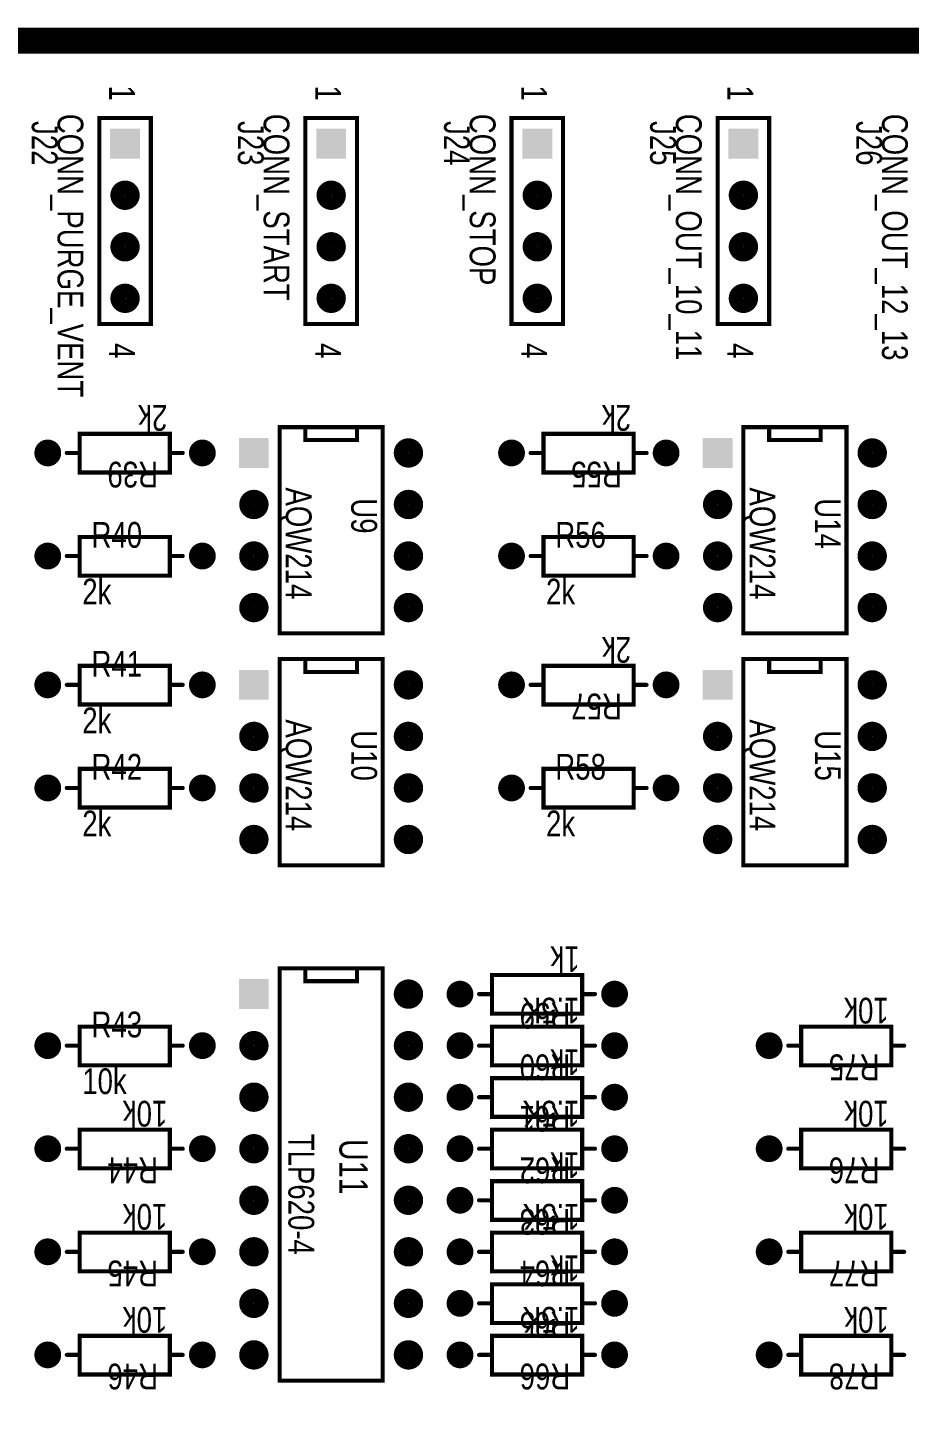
# Model space of a CAD drawing. Extents: x 0.1 to 7.45, y 0.15 to 4.7.
# Drawn here: x 4.057 to 5.768, y 2.004 to 4.696 of the extents above; entities that cross this region are included whole.
import ezdxf

# ---------------------------------------------------------------- set-up
doc = ezdxf.new("R2010")
doc.units = 0

msp = doc.modelspace()

# ---------------------------------------------------------------- linework, layer by layer
at = {"const_width": 0.05}
msp.add_lwpolyline([(0.196, 0.171), (0.196, 4.671), (7.421, 4.671), (7.421, 0.171), (0.196, 0.171)], close=True, dxfattribs=at)
at = {"layer": 'AST', "const_width": 0.008}
for points in [[(4.296, 4.121), (4.296, 4.521), (4.196, 4.521), (4.196, 4.121), (4.296, 4.121)], [(4.696, 4.121), (4.696, 4.521), (4.596, 4.521), (4.596, 4.121), (4.696, 4.121)], [(5.096, 4.121), (5.096, 4.521), (4.996, 4.521), (4.996, 4.121), (5.096, 4.121)], [(5.496, 4.121), (5.496, 4.521), (5.396, 4.521), (5.396, 4.121), (5.496, 4.121)], [(4.333, 3.908), (4.333, 3.833), (4.333, 3.833), (4.158, 3.833), (4.158, 3.908), (4.333, 3.908)], [(4.746, 3.921), (4.546, 3.921), (4.546, 3.521), (4.746, 3.521), (4.746, 3.921)], [(5.233, 3.908), (5.233, 3.833), (5.233, 3.833), (5.058, 3.833), (5.058, 3.908), (5.233, 3.908)], [(5.646, 3.921), (5.446, 3.921), (5.446, 3.521), (5.646, 3.521), (5.646, 3.921)], [(4.158, 3.633), (4.158, 3.708), (4.158, 3.708), (4.333, 3.708), (4.333, 3.633), (4.158, 3.633)], [(5.058, 3.633), (5.058, 3.708), (5.058, 3.708), (5.233, 3.708), (5.233, 3.633), (5.058, 3.633)], [(4.746, 3.471), (4.546, 3.471), (4.546, 3.071), (4.746, 3.071), (4.746, 3.471)], [(5.646, 3.471), (5.446, 3.471), (5.446, 3.071), (5.646, 3.071), (5.646, 3.471)], [(4.158, 3.383), (4.158, 3.458), (4.158, 3.458), (4.333, 3.458), (4.333, 3.383), (4.158, 3.383)], [(5.233, 3.458), (5.233, 3.383), (5.233, 3.383), (5.058, 3.383), (5.058, 3.458), (5.233, 3.458)], [(4.158, 3.183), (4.158, 3.258), (4.158, 3.258), (4.333, 3.258), (4.333, 3.183), (4.158, 3.183)], [(5.058, 3.183), (5.058, 3.258), (5.058, 3.258), (5.233, 3.258), (5.233, 3.183), (5.058, 3.183)], [(4.546, 2.071), (4.546, 2.871), (4.746, 2.871), (4.746, 2.071), (4.546, 2.071)], [(5.133, 2.858), (5.133, 2.783), (5.133, 2.783), (4.958, 2.783), (4.958, 2.858), (5.133, 2.858)], [(4.158, 2.683), (4.158, 2.758), (4.158, 2.758), (4.333, 2.758), (4.333, 2.683), (4.158, 2.683)], [(5.133, 2.758), (5.133, 2.683), (5.133, 2.683), (4.958, 2.683), (4.958, 2.758), (5.133, 2.758)], [(5.733, 2.758), (5.733, 2.683), (5.733, 2.683), (5.558, 2.683), (5.558, 2.758), (5.733, 2.758)], [(5.133, 2.658), (5.133, 2.583), (5.133, 2.583), (4.958, 2.583), (4.958, 2.658), (5.133, 2.658)], [(4.333, 2.558), (4.333, 2.483), (4.333, 2.483), (4.158, 2.483), (4.158, 2.558), (4.333, 2.558)], [(5.133, 2.558), (5.133, 2.483), (5.133, 2.483), (4.958, 2.483), (4.958, 2.558), (5.133, 2.558)], [(5.733, 2.558), (5.733, 2.483), (5.733, 2.483), (5.558, 2.483), (5.558, 2.558), (5.733, 2.558)], [(5.133, 2.458), (5.133, 2.383), (5.133, 2.383), (4.958, 2.383), (4.958, 2.458), (5.133, 2.458)], [(4.333, 2.358), (4.333, 2.283), (4.333, 2.283), (4.158, 2.283), (4.158, 2.358), (4.333, 2.358)], [(5.133, 2.358), (5.133, 2.283), (5.133, 2.283), (4.958, 2.283), (4.958, 2.358), (5.133, 2.358)], [(5.733, 2.358), (5.733, 2.283), (5.733, 2.283), (5.558, 2.283), (5.558, 2.358), (5.733, 2.358)], [(5.133, 2.258), (5.133, 2.183), (5.133, 2.183), (4.958, 2.183), (4.958, 2.258), (5.133, 2.258)], [(4.333, 2.158), (4.333, 2.083), (4.333, 2.083), (4.158, 2.083), (4.158, 2.158), (4.333, 2.158)], [(5.133, 2.158), (5.133, 2.083), (5.133, 2.083), (4.958, 2.083), (4.958, 2.158), (5.133, 2.158)], [(5.733, 2.158), (5.733, 2.083), (5.733, 2.083), (5.558, 2.083), (5.558, 2.158), (5.733, 2.158)]]:
    msp.add_lwpolyline(points, close=True, dxfattribs=at)
at = {"layer": 'AST'}
for points, const_width in [([(4.194, 4.521, 1), (4.198, 4.521, 1)], 0.004), ([(4.294, 4.521, 1), (4.298, 4.521, 1)], 0.004), ([(4.594, 4.521, 1), (4.598, 4.521, 1)], 0.004), ([(4.694, 4.521, 1), (4.698, 4.521, 1)], 0.004), ([(4.994, 4.521, 1), (4.998, 4.521, 1)], 0.004), ([(5.094, 4.521, 1), (5.098, 4.521, 1)], 0.004), ([(5.394, 4.521, 1), (5.398, 4.521, 1)], 0.004), ([(5.494, 4.521, 1), (5.498, 4.521, 1)], 0.004), ([(4.232, 4.371, 1), (4.26, 4.371, 1)], 0.029), ([(4.632, 4.371, 1), (4.66, 4.371, 1)], 0.029), ([(5.032, 4.371, 1), (5.06, 4.371, 1)], 0.029), ([(5.432, 4.371, 1), (5.46, 4.371, 1)], 0.029), ([(4.232, 4.271, 1), (4.26, 4.271, 1)], 0.029), ([(4.632, 4.271, 1), (4.66, 4.271, 1)], 0.029), ([(5.032, 4.271, 1), (5.06, 4.271, 1)], 0.029), ([(5.432, 4.271, 1), (5.46, 4.271, 1)], 0.029), ([(4.232, 4.171, 1), (4.26, 4.171, 1)], 0.029), ([(4.632, 4.171, 1), (4.66, 4.171, 1)], 0.029), ([(5.032, 4.171, 1), (5.06, 4.171, 1)], 0.029), ([(5.432, 4.171, 1), (5.46, 4.171, 1)], 0.029), ([(4.194, 4.121, 1), (4.198, 4.121, 1)], 0.004), ([(4.294, 4.121, 1), (4.298, 4.121, 1)], 0.004), ([(4.294, 4.121, 1), (4.298, 4.121, 1)], 0.004), ([(4.594, 4.121, 1), (4.598, 4.121, 1)], 0.004), ([(4.694, 4.121, 1), (4.698, 4.121, 1)], 0.004), ([(4.694, 4.121, 1), (4.698, 4.121, 1)], 0.004), ([(4.994, 4.121, 1), (4.998, 4.121, 1)], 0.004), ([(5.094, 4.121, 1), (5.098, 4.121, 1)], 0.004), ([(5.094, 4.121, 1), (5.098, 4.121, 1)], 0.004), ([(5.394, 4.121, 1), (5.398, 4.121, 1)], 0.004), ([(5.494, 4.121, 1), (5.498, 4.121, 1)], 0.004), ([(5.494, 4.121, 1), (5.498, 4.121, 1)], 0.004), ([(4.156, 3.908, 1), (4.16, 3.908, 1)], 0.004), ([(4.331, 3.908, 1), (4.335, 3.908, 1)], 0.004), ([(4.331, 3.908, 1), (4.335, 3.908, 1)], 0.004), ([(4.544, 3.921, 1), (4.548, 3.921, 1)], 0.004), ([(4.594, 3.921, 1), (4.598, 3.921, 1)], 0.004), ([(4.694, 3.921, 1), (4.698, 3.921, 1)], 0.004), ([(4.744, 3.921, 1), (4.748, 3.921, 1)], 0.004), ([(4.744, 3.921, 1), (4.748, 3.921, 1)], 0.004), ([(5.056, 3.908, 1), (5.06, 3.908, 1)], 0.004), ([(5.231, 3.908, 1), (5.235, 3.908, 1)], 0.004), ([(5.231, 3.908, 1), (5.235, 3.908, 1)], 0.004), ([(5.444, 3.921, 1), (5.448, 3.921, 1)], 0.004), ([(5.494, 3.921, 1), (5.498, 3.921, 1)], 0.004), ([(5.594, 3.921, 1), (5.598, 3.921, 1)], 0.004), ([(5.644, 3.921, 1), (5.648, 3.921, 1)], 0.004), ([(5.644, 3.921, 1), (5.648, 3.921, 1)], 0.004), ([(4.083, 3.871, 1), (4.109, 3.871, 1)], 0.026), ([(4.383, 3.871, 1), (4.409, 3.871, 1)], 0.026), ([(4.594, 3.896, 1), (4.598, 3.896, 1)], 0.004), ([(4.694, 3.896, 1), (4.698, 3.896, 1)], 0.004), ([(4.782, 3.871, 1), (4.81, 3.871, 1)], 0.029), ([(4.983, 3.871, 1), (5.009, 3.871, 1)], 0.026), ([(5.283, 3.871, 1), (5.309, 3.871, 1)], 0.026), ([(5.494, 3.896, 1), (5.498, 3.896, 1)], 0.004), ([(5.594, 3.896, 1), (5.598, 3.896, 1)], 0.004), ([(5.682, 3.871, 1), (5.71, 3.871, 1)], 0.029), ([(4.131, 3.871, 1), (4.135, 3.871, 1)], 0.004), ([(4.156, 3.871, 1), (4.16, 3.871, 1)], 0.004), ([(4.331, 3.871, 1), (4.335, 3.871, 1)], 0.004), ([(4.356, 3.871, 1), (4.36, 3.871, 1)], 0.004), ([(5.031, 3.871, 1), (5.035, 3.871, 1)], 0.004), ([(5.056, 3.871, 1), (5.06, 3.871, 1)], 0.004), ([(5.231, 3.871, 1), (5.235, 3.871, 1)], 0.004), ([(5.256, 3.871, 1), (5.26, 3.871, 1)], 0.004), ([(4.156, 3.833, 1), (4.16, 3.833, 1)], 0.004), ([(4.331, 3.833, 1), (4.335, 3.833, 1)], 0.004), ([(4.331, 3.833, 1), (4.335, 3.833, 1)], 0.004), ([(5.056, 3.833, 1), (5.06, 3.833, 1)], 0.004), ([(5.231, 3.833, 1), (5.235, 3.833, 1)], 0.004), ([(5.231, 3.833, 1), (5.235, 3.833, 1)], 0.004), ([(4.482, 3.771, 1), (4.51, 3.771, 1)], 0.029), ([(4.782, 3.771, 1), (4.81, 3.771, 1)], 0.029), ([(5.382, 3.771, 1), (5.41, 3.771, 1)], 0.029), ([(5.682, 3.771, 1), (5.71, 3.771, 1)], 0.029), ([(4.083, 3.671, 1), (4.109, 3.671, 1)], 0.026), ([(4.156, 3.708, 1), (4.16, 3.708, 1)], 0.004), ([(4.156, 3.708, 1), (4.16, 3.708, 1)], 0.004), ([(4.331, 3.708, 1), (4.335, 3.708, 1)], 0.004), ([(4.383, 3.671, 1), (4.409, 3.671, 1)], 0.026), ([(4.482, 3.671, 1), (4.51, 3.671, 1)], 0.029), ([(4.782, 3.671, 1), (4.81, 3.671, 1)], 0.029), ([(4.983, 3.671, 1), (5.009, 3.671, 1)], 0.026), ([(5.056, 3.708, 1), (5.06, 3.708, 1)], 0.004), ([(5.056, 3.708, 1), (5.06, 3.708, 1)], 0.004), ([(5.231, 3.708, 1), (5.235, 3.708, 1)], 0.004), ([(5.283, 3.671, 1), (5.309, 3.671, 1)], 0.026), ([(5.382, 3.671, 1), (5.41, 3.671, 1)], 0.029), ([(5.682, 3.671, 1), (5.71, 3.671, 1)], 0.029), ([(4.131, 3.671, 1), (4.135, 3.671, 1)], 0.004), ([(4.156, 3.671, 1), (4.16, 3.671, 1)], 0.004), ([(4.331, 3.671, 1), (4.335, 3.671, 1)], 0.004), ([(4.356, 3.671, 1), (4.36, 3.671, 1)], 0.004), ([(5.031, 3.671, 1), (5.035, 3.671, 1)], 0.004), ([(5.056, 3.671, 1), (5.06, 3.671, 1)], 0.004), ([(5.231, 3.671, 1), (5.235, 3.671, 1)], 0.004), ([(5.256, 3.671, 1), (5.26, 3.671, 1)], 0.004), ([(4.156, 3.633, 1), (4.16, 3.633, 1)], 0.004), ([(4.156, 3.633, 1), (4.16, 3.633, 1)], 0.004), ([(4.331, 3.633, 1), (4.335, 3.633, 1)], 0.004), ([(5.056, 3.633, 1), (5.06, 3.633, 1)], 0.004), ([(5.056, 3.633, 1), (5.06, 3.633, 1)], 0.004), ([(5.231, 3.633, 1), (5.235, 3.633, 1)], 0.004), ([(4.482, 3.571, 1), (4.51, 3.571, 1)], 0.029), ([(4.782, 3.571, 1), (4.81, 3.571, 1)], 0.029), ([(5.382, 3.571, 1), (5.41, 3.571, 1)], 0.029), ([(5.682, 3.571, 1), (5.71, 3.571, 1)], 0.029), ([(4.544, 3.521, 1), (4.548, 3.521, 1)], 0.004), ([(4.744, 3.521, 1), (4.748, 3.521, 1)], 0.004), ([(5.444, 3.521, 1), (5.448, 3.521, 1)], 0.004), ([(5.644, 3.521, 1), (5.648, 3.521, 1)], 0.004), ([(4.544, 3.471, 1), (4.548, 3.471, 1)], 0.004), ([(4.594, 3.471, 1), (4.598, 3.471, 1)], 0.004), ([(4.694, 3.471, 1), (4.698, 3.471, 1)], 0.004), ([(4.744, 3.471, 1), (4.748, 3.471, 1)], 0.004), ([(4.744, 3.471, 1), (4.748, 3.471, 1)], 0.004), ([(5.444, 3.471, 1), (5.448, 3.471, 1)], 0.004), ([(5.494, 3.471, 1), (5.498, 3.471, 1)], 0.004), ([(5.594, 3.471, 1), (5.598, 3.471, 1)], 0.004), ([(5.644, 3.471, 1), (5.648, 3.471, 1)], 0.004), ([(5.644, 3.471, 1), (5.648, 3.471, 1)], 0.004), ([(4.083, 3.421, 1), (4.109, 3.421, 1)], 0.026), ([(4.156, 3.458, 1), (4.16, 3.458, 1)], 0.004), ([(4.156, 3.458, 1), (4.16, 3.458, 1)], 0.004), ([(4.331, 3.458, 1), (4.335, 3.458, 1)], 0.004), ([(4.383, 3.421, 1), (4.409, 3.421, 1)], 0.026), ([(4.594, 3.446, 1), (4.598, 3.446, 1)], 0.004), ([(4.694, 3.446, 1), (4.698, 3.446, 1)], 0.004), ([(4.782, 3.421, 1), (4.81, 3.421, 1)], 0.029), ([(4.983, 3.421, 1), (5.009, 3.421, 1)], 0.026), ([(5.056, 3.458, 1), (5.06, 3.458, 1)], 0.004), ([(5.231, 3.458, 1), (5.235, 3.458, 1)], 0.004), ([(5.231, 3.458, 1), (5.235, 3.458, 1)], 0.004), ([(5.283, 3.421, 1), (5.309, 3.421, 1)], 0.026), ([(5.494, 3.446, 1), (5.498, 3.446, 1)], 0.004), ([(5.594, 3.446, 1), (5.598, 3.446, 1)], 0.004), ([(5.682, 3.421, 1), (5.71, 3.421, 1)], 0.029), ([(4.131, 3.421, 1), (4.135, 3.421, 1)], 0.004), ([(4.156, 3.421, 1), (4.16, 3.421, 1)], 0.004), ([(4.331, 3.421, 1), (4.335, 3.421, 1)], 0.004), ([(4.356, 3.421, 1), (4.36, 3.421, 1)], 0.004), ([(5.031, 3.421, 1), (5.035, 3.421, 1)], 0.004), ([(5.056, 3.421, 1), (5.06, 3.421, 1)], 0.004), ([(5.231, 3.421, 1), (5.235, 3.421, 1)], 0.004), ([(5.256, 3.421, 1), (5.26, 3.421, 1)], 0.004), ([(4.156, 3.383, 1), (4.16, 3.383, 1)], 0.004), ([(4.156, 3.383, 1), (4.16, 3.383, 1)], 0.004), ([(4.331, 3.383, 1), (4.335, 3.383, 1)], 0.004), ([(5.056, 3.383, 1), (5.06, 3.383, 1)], 0.004), ([(5.231, 3.383, 1), (5.235, 3.383, 1)], 0.004), ([(5.231, 3.383, 1), (5.235, 3.383, 1)], 0.004), ([(4.482, 3.321, 1), (4.51, 3.321, 1)], 0.029), ([(4.782, 3.321, 1), (4.81, 3.321, 1)], 0.029), ([(5.382, 3.321, 1), (5.41, 3.321, 1)], 0.029), ([(5.682, 3.321, 1), (5.71, 3.321, 1)], 0.029), ([(4.156, 3.258, 1), (4.16, 3.258, 1)], 0.004), ([(4.156, 3.258, 1), (4.16, 3.258, 1)], 0.004), ([(4.331, 3.258, 1), (4.335, 3.258, 1)], 0.004), ([(5.056, 3.258, 1), (5.06, 3.258, 1)], 0.004), ([(5.056, 3.258, 1), (5.06, 3.258, 1)], 0.004), ([(5.231, 3.258, 1), (5.235, 3.258, 1)], 0.004), ([(4.083, 3.221, 1), (4.109, 3.221, 1)], 0.026), ([(4.383, 3.221, 1), (4.409, 3.221, 1)], 0.026), ([(4.482, 3.221, 1), (4.51, 3.221, 1)], 0.029), ([(4.782, 3.221, 1), (4.81, 3.221, 1)], 0.029), ([(4.983, 3.221, 1), (5.009, 3.221, 1)], 0.026), ([(5.283, 3.221, 1), (5.309, 3.221, 1)], 0.026), ([(5.382, 3.221, 1), (5.41, 3.221, 1)], 0.029), ([(5.682, 3.221, 1), (5.71, 3.221, 1)], 0.029), ([(4.131, 3.221, 1), (4.135, 3.221, 1)], 0.004), ([(4.156, 3.221, 1), (4.16, 3.221, 1)], 0.004), ([(4.331, 3.221, 1), (4.335, 3.221, 1)], 0.004), ([(4.356, 3.221, 1), (4.36, 3.221, 1)], 0.004), ([(5.031, 3.221, 1), (5.035, 3.221, 1)], 0.004), ([(5.056, 3.221, 1), (5.06, 3.221, 1)], 0.004), ([(5.231, 3.221, 1), (5.235, 3.221, 1)], 0.004), ([(5.256, 3.221, 1), (5.26, 3.221, 1)], 0.004), ([(4.156, 3.183, 1), (4.16, 3.183, 1)], 0.004), ([(4.156, 3.183, 1), (4.16, 3.183, 1)], 0.004), ([(4.331, 3.183, 1), (4.335, 3.183, 1)], 0.004), ([(5.056, 3.183, 1), (5.06, 3.183, 1)], 0.004), ([(5.056, 3.183, 1), (5.06, 3.183, 1)], 0.004), ([(5.231, 3.183, 1), (5.235, 3.183, 1)], 0.004), ([(4.482, 3.121, 1), (4.51, 3.121, 1)], 0.029), ([(4.782, 3.121, 1), (4.81, 3.121, 1)], 0.029), ([(5.382, 3.121, 1), (5.41, 3.121, 1)], 0.029), ([(5.682, 3.121, 1), (5.71, 3.121, 1)], 0.029), ([(4.544, 3.071, 1), (4.548, 3.071, 1)], 0.004), ([(4.744, 3.071, 1), (4.748, 3.071, 1)], 0.004), ([(5.444, 3.071, 1), (5.448, 3.071, 1)], 0.004), ([(5.644, 3.071, 1), (5.648, 3.071, 1)], 0.004), ([(4.544, 2.871, 1), (4.548, 2.871, 1)], 0.004), ([(4.594, 2.871, 1), (4.598, 2.871, 1)], 0.004), ([(4.694, 2.871, 1), (4.698, 2.871, 1)], 0.004), ([(4.744, 2.871, 1), (4.748, 2.871, 1)], 0.004), ([(4.956, 2.858, 1), (4.96, 2.858, 1)], 0.004), ([(5.131, 2.858, 1), (5.135, 2.858, 1)], 0.004), ([(5.131, 2.858, 1), (5.135, 2.858, 1)], 0.004), ([(4.594, 2.846, 1), (4.598, 2.846, 1)], 0.004), ([(4.694, 2.846, 1), (4.698, 2.846, 1)], 0.004), ([(4.782, 2.821, 1), (4.81, 2.821, 1)], 0.029), ([(4.883, 2.821, 1), (4.909, 2.821, 1)], 0.026), ([(5.183, 2.821, 1), (5.209, 2.821, 1)], 0.026), ([(4.931, 2.821, 1), (4.935, 2.821, 1)], 0.004), ([(4.956, 2.821, 1), (4.96, 2.821, 1)], 0.004), ([(5.131, 2.821, 1), (5.135, 2.821, 1)], 0.004), ([(5.156, 2.821, 1), (5.16, 2.821, 1)], 0.004), ([(4.956, 2.783, 1), (4.96, 2.783, 1)], 0.004), ([(5.131, 2.783, 1), (5.135, 2.783, 1)], 0.004), ([(5.131, 2.783, 1), (5.135, 2.783, 1)], 0.004), ([(4.083, 2.721, 1), (4.109, 2.721, 1)], 0.026), ([(4.156, 2.758, 1), (4.16, 2.758, 1)], 0.004), ([(4.156, 2.758, 1), (4.16, 2.758, 1)], 0.004), ([(4.331, 2.758, 1), (4.335, 2.758, 1)], 0.004), ([(4.383, 2.721, 1), (4.409, 2.721, 1)], 0.026), ([(4.482, 2.721, 1), (4.51, 2.721, 1)], 0.029), ([(4.782, 2.721, 1), (4.81, 2.721, 1)], 0.029), ([(4.883, 2.721, 1), (4.909, 2.721, 1)], 0.026), ([(4.956, 2.758, 1), (4.96, 2.758, 1)], 0.004), ([(5.131, 2.758, 1), (5.135, 2.758, 1)], 0.004), ([(5.131, 2.758, 1), (5.135, 2.758, 1)], 0.004), ([(5.183, 2.721, 1), (5.209, 2.721, 1)], 0.026), ([(5.483, 2.721, 1), (5.509, 2.721, 1)], 0.026), ([(5.556, 2.758, 1), (5.56, 2.758, 1)], 0.004), ([(5.731, 2.758, 1), (5.735, 2.758, 1)], 0.004), ([(5.731, 2.758, 1), (5.735, 2.758, 1)], 0.004), ([(4.131, 2.721, 1), (4.135, 2.721, 1)], 0.004), ([(4.156, 2.721, 1), (4.16, 2.721, 1)], 0.004), ([(4.331, 2.721, 1), (4.335, 2.721, 1)], 0.004), ([(4.356, 2.721, 1), (4.36, 2.721, 1)], 0.004), ([(4.931, 2.721, 1), (4.935, 2.721, 1)], 0.004), ([(4.956, 2.721, 1), (4.96, 2.721, 1)], 0.004), ([(5.131, 2.721, 1), (5.135, 2.721, 1)], 0.004), ([(5.156, 2.721, 1), (5.16, 2.721, 1)], 0.004), ([(5.531, 2.721, 1), (5.535, 2.721, 1)], 0.004), ([(5.556, 2.721, 1), (5.56, 2.721, 1)], 0.004), ([(5.731, 2.721, 1), (5.735, 2.721, 1)], 0.004), ([(5.756, 2.721, 1), (5.76, 2.721, 1)], 0.004), ([(4.156, 2.683, 1), (4.16, 2.683, 1)], 0.004), ([(4.156, 2.683, 1), (4.16, 2.683, 1)], 0.004), ([(4.331, 2.683, 1), (4.335, 2.683, 1)], 0.004), ([(4.956, 2.683, 1), (4.96, 2.683, 1)], 0.004), ([(5.131, 2.683, 1), (5.135, 2.683, 1)], 0.004), ([(5.131, 2.683, 1), (5.135, 2.683, 1)], 0.004), ([(5.556, 2.683, 1), (5.56, 2.683, 1)], 0.004), ([(5.731, 2.683, 1), (5.735, 2.683, 1)], 0.004), ([(5.731, 2.683, 1), (5.735, 2.683, 1)], 0.004), ([(4.482, 2.621, 1), (4.51, 2.621, 1)], 0.029), ([(4.782, 2.621, 1), (4.81, 2.621, 1)], 0.029), ([(4.883, 2.621, 1), (4.909, 2.621, 1)], 0.026), ([(4.956, 2.658, 1), (4.96, 2.658, 1)], 0.004), ([(5.131, 2.658, 1), (5.135, 2.658, 1)], 0.004), ([(5.131, 2.658, 1), (5.135, 2.658, 1)], 0.004), ([(5.183, 2.621, 1), (5.209, 2.621, 1)], 0.026), ([(4.931, 2.621, 1), (4.935, 2.621, 1)], 0.004), ([(4.956, 2.621, 1), (4.96, 2.621, 1)], 0.004), ([(5.131, 2.621, 1), (5.135, 2.621, 1)], 0.004), ([(5.156, 2.621, 1), (5.16, 2.621, 1)], 0.004), ([(4.956, 2.583, 1), (4.96, 2.583, 1)], 0.004), ([(5.131, 2.583, 1), (5.135, 2.583, 1)], 0.004), ([(5.131, 2.583, 1), (5.135, 2.583, 1)], 0.004), ([(4.156, 2.558, 1), (4.16, 2.558, 1)], 0.004), ([(4.331, 2.558, 1), (4.335, 2.558, 1)], 0.004), ([(4.331, 2.558, 1), (4.335, 2.558, 1)], 0.004), ([(4.956, 2.558, 1), (4.96, 2.558, 1)], 0.004), ([(5.131, 2.558, 1), (5.135, 2.558, 1)], 0.004), ([(5.131, 2.558, 1), (5.135, 2.558, 1)], 0.004), ([(5.556, 2.558, 1), (5.56, 2.558, 1)], 0.004), ([(5.731, 2.558, 1), (5.735, 2.558, 1)], 0.004), ([(5.731, 2.558, 1), (5.735, 2.558, 1)], 0.004), ([(4.083, 2.521, 1), (4.109, 2.521, 1)], 0.026), ([(4.383, 2.521, 1), (4.409, 2.521, 1)], 0.026), ([(4.482, 2.521, 1), (4.51, 2.521, 1)], 0.029), ([(4.782, 2.521, 1), (4.81, 2.521, 1)], 0.029), ([(4.883, 2.521, 1), (4.909, 2.521, 1)], 0.026), ([(5.183, 2.521, 1), (5.209, 2.521, 1)], 0.026), ([(5.483, 2.521, 1), (5.509, 2.521, 1)], 0.026), ([(4.131, 2.521, 1), (4.135, 2.521, 1)], 0.004), ([(4.156, 2.521, 1), (4.16, 2.521, 1)], 0.004), ([(4.331, 2.521, 1), (4.335, 2.521, 1)], 0.004), ([(4.356, 2.521, 1), (4.36, 2.521, 1)], 0.004), ([(4.931, 2.521, 1), (4.935, 2.521, 1)], 0.004), ([(4.956, 2.521, 1), (4.96, 2.521, 1)], 0.004), ([(5.131, 2.521, 1), (5.135, 2.521, 1)], 0.004), ([(5.156, 2.521, 1), (5.16, 2.521, 1)], 0.004), ([(5.531, 2.521, 1), (5.535, 2.521, 1)], 0.004), ([(5.556, 2.521, 1), (5.56, 2.521, 1)], 0.004), ([(5.731, 2.521, 1), (5.735, 2.521, 1)], 0.004), ([(5.756, 2.521, 1), (5.76, 2.521, 1)], 0.004), ([(4.156, 2.483, 1), (4.16, 2.483, 1)], 0.004), ([(4.331, 2.483, 1), (4.335, 2.483, 1)], 0.004), ([(4.331, 2.483, 1), (4.335, 2.483, 1)], 0.004), ([(4.956, 2.483, 1), (4.96, 2.483, 1)], 0.004), ([(5.131, 2.483, 1), (5.135, 2.483, 1)], 0.004), ([(5.131, 2.483, 1), (5.135, 2.483, 1)], 0.004), ([(5.556, 2.483, 1), (5.56, 2.483, 1)], 0.004), ([(5.731, 2.483, 1), (5.735, 2.483, 1)], 0.004), ([(5.731, 2.483, 1), (5.735, 2.483, 1)], 0.004), ([(4.956, 2.458, 1), (4.96, 2.458, 1)], 0.004), ([(5.131, 2.458, 1), (5.135, 2.458, 1)], 0.004), ([(5.131, 2.458, 1), (5.135, 2.458, 1)], 0.004), ([(4.482, 2.421, 1), (4.51, 2.421, 1)], 0.029), ([(4.782, 2.421, 1), (4.81, 2.421, 1)], 0.029), ([(4.883, 2.421, 1), (4.909, 2.421, 1)], 0.026), ([(4.931, 2.421, 1), (4.935, 2.421, 1)], 0.004), ([(4.956, 2.421, 1), (4.96, 2.421, 1)], 0.004), ([(5.131, 2.421, 1), (5.135, 2.421, 1)], 0.004), ([(5.156, 2.421, 1), (5.16, 2.421, 1)], 0.004), ([(5.183, 2.421, 1), (5.209, 2.421, 1)], 0.026), ([(4.956, 2.383, 1), (4.96, 2.383, 1)], 0.004), ([(5.131, 2.383, 1), (5.135, 2.383, 1)], 0.004), ([(5.131, 2.383, 1), (5.135, 2.383, 1)], 0.004), ([(4.083, 2.321, 1), (4.109, 2.321, 1)], 0.026), ([(4.156, 2.358, 1), (4.16, 2.358, 1)], 0.004), ([(4.331, 2.358, 1), (4.335, 2.358, 1)], 0.004), ([(4.331, 2.358, 1), (4.335, 2.358, 1)], 0.004), ([(4.383, 2.321, 1), (4.409, 2.321, 1)], 0.026), ([(4.482, 2.321, 1), (4.51, 2.321, 1)], 0.029), ([(4.782, 2.321, 1), (4.81, 2.321, 1)], 0.029), ([(4.883, 2.321, 1), (4.909, 2.321, 1)], 0.026), ([(4.956, 2.358, 1), (4.96, 2.358, 1)], 0.004), ([(5.131, 2.358, 1), (5.135, 2.358, 1)], 0.004), ([(5.131, 2.358, 1), (5.135, 2.358, 1)], 0.004), ([(5.183, 2.321, 1), (5.209, 2.321, 1)], 0.026), ([(5.483, 2.321, 1), (5.509, 2.321, 1)], 0.026), ([(5.556, 2.358, 1), (5.56, 2.358, 1)], 0.004), ([(5.731, 2.358, 1), (5.735, 2.358, 1)], 0.004), ([(5.731, 2.358, 1), (5.735, 2.358, 1)], 0.004), ([(4.131, 2.321, 1), (4.135, 2.321, 1)], 0.004), ([(4.156, 2.321, 1), (4.16, 2.321, 1)], 0.004), ([(4.331, 2.321, 1), (4.335, 2.321, 1)], 0.004), ([(4.356, 2.321, 1), (4.36, 2.321, 1)], 0.004), ([(4.931, 2.321, 1), (4.935, 2.321, 1)], 0.004), ([(4.956, 2.321, 1), (4.96, 2.321, 1)], 0.004), ([(5.131, 2.321, 1), (5.135, 2.321, 1)], 0.004), ([(5.156, 2.321, 1), (5.16, 2.321, 1)], 0.004), ([(5.531, 2.321, 1), (5.535, 2.321, 1)], 0.004), ([(5.556, 2.321, 1), (5.56, 2.321, 1)], 0.004), ([(5.731, 2.321, 1), (5.735, 2.321, 1)], 0.004), ([(5.756, 2.321, 1), (5.76, 2.321, 1)], 0.004), ([(4.156, 2.283, 1), (4.16, 2.283, 1)], 0.004), ([(4.331, 2.283, 1), (4.335, 2.283, 1)], 0.004), ([(4.331, 2.283, 1), (4.335, 2.283, 1)], 0.004), ([(4.956, 2.283, 1), (4.96, 2.283, 1)], 0.004), ([(4.956, 2.258, 1), (4.96, 2.258, 1)], 0.004), ([(5.131, 2.283, 1), (5.135, 2.283, 1)], 0.004), ([(5.131, 2.283, 1), (5.135, 2.283, 1)], 0.004), ([(5.131, 2.258, 1), (5.135, 2.258, 1)], 0.004), ([(5.131, 2.258, 1), (5.135, 2.258, 1)], 0.004), ([(5.556, 2.283, 1), (5.56, 2.283, 1)], 0.004), ([(5.731, 2.283, 1), (5.735, 2.283, 1)], 0.004), ([(5.731, 2.283, 1), (5.735, 2.283, 1)], 0.004), ([(4.482, 2.221, 1), (4.51, 2.221, 1)], 0.029), ([(4.782, 2.221, 1), (4.81, 2.221, 1)], 0.029), ([(4.883, 2.221, 1), (4.909, 2.221, 1)], 0.026), ([(5.183, 2.221, 1), (5.209, 2.221, 1)], 0.026), ([(4.931, 2.221, 1), (4.935, 2.221, 1)], 0.004), ([(4.956, 2.221, 1), (4.96, 2.221, 1)], 0.004), ([(5.131, 2.221, 1), (5.135, 2.221, 1)], 0.004), ([(5.156, 2.221, 1), (5.16, 2.221, 1)], 0.004), ([(4.956, 2.183, 1), (4.96, 2.183, 1)], 0.004), ([(5.131, 2.183, 1), (5.135, 2.183, 1)], 0.004), ([(5.131, 2.183, 1), (5.135, 2.183, 1)], 0.004), ([(4.156, 2.158, 1), (4.16, 2.158, 1)], 0.004), ([(4.331, 2.158, 1), (4.335, 2.158, 1)], 0.004), ([(4.331, 2.158, 1), (4.335, 2.158, 1)], 0.004), ([(4.956, 2.158, 1), (4.96, 2.158, 1)], 0.004), ([(5.131, 2.158, 1), (5.135, 2.158, 1)], 0.004), ([(5.131, 2.158, 1), (5.135, 2.158, 1)], 0.004), ([(5.556, 2.158, 1), (5.56, 2.158, 1)], 0.004), ([(5.731, 2.158, 1), (5.735, 2.158, 1)], 0.004), ([(5.731, 2.158, 1), (5.735, 2.158, 1)], 0.004), ([(4.083, 2.121, 1), (4.109, 2.121, 1)], 0.026), ([(4.383, 2.121, 1), (4.409, 2.121, 1)], 0.026), ([(4.482, 2.121, 1), (4.51, 2.121, 1)], 0.029), ([(4.782, 2.121, 1), (4.81, 2.121, 1)], 0.029), ([(4.883, 2.121, 1), (4.909, 2.121, 1)], 0.026), ([(5.183, 2.121, 1), (5.209, 2.121, 1)], 0.026), ([(5.483, 2.121, 1), (5.509, 2.121, 1)], 0.026), ([(4.131, 2.121, 1), (4.135, 2.121, 1)], 0.004), ([(4.156, 2.121, 1), (4.16, 2.121, 1)], 0.004), ([(4.331, 2.121, 1), (4.335, 2.121, 1)], 0.004), ([(4.356, 2.121, 1), (4.36, 2.121, 1)], 0.004), ([(4.931, 2.121, 1), (4.935, 2.121, 1)], 0.004), ([(4.956, 2.121, 1), (4.96, 2.121, 1)], 0.004), ([(5.131, 2.121, 1), (5.135, 2.121, 1)], 0.004), ([(5.156, 2.121, 1), (5.16, 2.121, 1)], 0.004), ([(5.531, 2.121, 1), (5.535, 2.121, 1)], 0.004), ([(5.556, 2.121, 1), (5.56, 2.121, 1)], 0.004), ([(5.731, 2.121, 1), (5.735, 2.121, 1)], 0.004), ([(5.756, 2.121, 1), (5.76, 2.121, 1)], 0.004), ([(4.156, 2.083, 1), (4.16, 2.083, 1)], 0.004), ([(4.331, 2.083, 1), (4.335, 2.083, 1)], 0.004), ([(4.331, 2.083, 1), (4.335, 2.083, 1)], 0.004), ([(4.544, 2.071, 1), (4.548, 2.071, 1)], 0.004), ([(4.544, 2.071, 1), (4.548, 2.071, 1)], 0.004), ([(4.744, 2.071, 1), (4.748, 2.071, 1)], 0.004), ([(4.956, 2.083, 1), (4.96, 2.083, 1)], 0.004), ([(5.131, 2.083, 1), (5.135, 2.083, 1)], 0.004), ([(5.131, 2.083, 1), (5.135, 2.083, 1)], 0.004), ([(5.556, 2.083, 1), (5.56, 2.083, 1)], 0.004), ([(5.731, 2.083, 1), (5.735, 2.083, 1)], 0.004), ([(5.731, 2.083, 1), (5.735, 2.083, 1)], 0.004)]:
    msp.add_lwpolyline(points, format="xyb", close=True, dxfattribs=dict(at, const_width=const_width))
at = {"layer": 'AST', "const_width": 0.008}
for points in [[(4.596, 3.921), (4.596, 3.896), (4.696, 3.896), (4.696, 3.921)], [(5.496, 3.921), (5.496, 3.896), (5.596, 3.896), (5.596, 3.921)], [(4.158, 3.871), (4.133, 3.871)], [(4.333, 3.871), (4.358, 3.871)], [(5.058, 3.871), (5.033, 3.871)], [(5.233, 3.871), (5.258, 3.871)], [(4.158, 3.671), (4.133, 3.671)], [(4.333, 3.671), (4.358, 3.671)], [(5.058, 3.671), (5.033, 3.671)], [(5.233, 3.671), (5.258, 3.671)], [(4.596, 3.471), (4.596, 3.446), (4.696, 3.446), (4.696, 3.471)], [(5.496, 3.471), (5.496, 3.446), (5.596, 3.446), (5.596, 3.471)], [(4.158, 3.421), (4.133, 3.421)], [(4.333, 3.421), (4.358, 3.421)], [(5.058, 3.421), (5.033, 3.421)], [(5.233, 3.421), (5.258, 3.421)], [(4.158, 3.221), (4.133, 3.221)], [(4.333, 3.221), (4.358, 3.221)], [(5.058, 3.221), (5.033, 3.221)], [(5.233, 3.221), (5.258, 3.221)], [(4.596, 2.871), (4.596, 2.846), (4.696, 2.846), (4.696, 2.871)], [(4.958, 2.821), (4.933, 2.821)], [(5.133, 2.821), (5.158, 2.821)], [(4.158, 2.721), (4.133, 2.721)], [(4.333, 2.721), (4.358, 2.721)], [(4.958, 2.721), (4.933, 2.721)], [(5.133, 2.721), (5.158, 2.721)], [(5.558, 2.721), (5.533, 2.721)], [(5.733, 2.721), (5.758, 2.721)], [(4.958, 2.621), (4.933, 2.621)], [(5.133, 2.621), (5.158, 2.621)], [(4.158, 2.521), (4.133, 2.521)], [(4.333, 2.521), (4.358, 2.521)], [(4.958, 2.521), (4.933, 2.521)], [(5.133, 2.521), (5.158, 2.521)], [(5.558, 2.521), (5.533, 2.521)], [(5.733, 2.521), (5.758, 2.521)], [(4.958, 2.421), (4.933, 2.421)], [(5.133, 2.421), (5.158, 2.421)], [(4.158, 2.321), (4.133, 2.321)], [(4.333, 2.321), (4.358, 2.321)], [(4.958, 2.321), (4.933, 2.321)], [(5.133, 2.321), (5.158, 2.321)], [(5.558, 2.321), (5.533, 2.321)], [(5.733, 2.321), (5.758, 2.321)], [(4.958, 2.221), (4.933, 2.221)], [(5.133, 2.221), (5.158, 2.221)], [(4.158, 2.121), (4.133, 2.121)], [(4.333, 2.121), (4.358, 2.121)], [(4.958, 2.121), (4.933, 2.121)], [(5.133, 2.121), (5.158, 2.121)], [(5.558, 2.121), (5.533, 2.121)], [(5.733, 2.121), (5.758, 2.121)]]:
    msp.add_lwpolyline(points, dxfattribs=at)
at = {"layer": 'AST'}
for points in [[(4.217, 4.442), (4.275, 4.442), (4.217, 4.5), (4.275, 4.5)], [(4.617, 4.442), (4.675, 4.442), (4.617, 4.5), (4.675, 4.5)], [(5.017, 4.442), (5.075, 4.442), (5.017, 4.5), (5.075, 4.5)], [(5.417, 4.442), (5.475, 4.442), (5.417, 4.5), (5.475, 4.5)], [(4.467, 3.842), (4.525, 3.842), (4.467, 3.9), (4.525, 3.9)], [(5.367, 3.842), (5.425, 3.842), (5.367, 3.9), (5.425, 3.9)], [(4.467, 3.392), (4.525, 3.392), (4.467, 3.45), (4.525, 3.45)], [(5.367, 3.392), (5.425, 3.392), (5.367, 3.45), (5.425, 3.45)], [(4.467, 2.792), (4.525, 2.792), (4.467, 2.85), (4.525, 2.85)]]:
    msp.add_solid(points, dxfattribs=at)

# ---------------------------------------------------------------- texts
at = {"layer": 'AST', "width": 0.8}
for s, height, rotation, p in [('1', 0.05, 270, (4.215, 4.584)), ('1', 0.05, 270, (4.615, 4.584)), ('1', 0.05, 270, (5.015, 4.584)), ('1', 0.05, 270, (5.415, 4.584)), ('CONN_PURGE_VENT', 0.05, 270, (4.115, 4.529)), ('CONN_START', 0.05, 270, (4.515, 4.529)), ('CONN_STOP', 0.05, 270, (4.915, 4.529)), ('CONN_OUT_10_11', 0.05, 270, (5.315, 4.529)), ('CONN_OUT_12_13', 0.05, 270, (5.715, 4.529)), ('J22', 0.05, 270, (4.065, 4.515)), ('J23', 0.05, 270, (4.465, 4.515)), ('J24', 0.05, 270, (4.865, 4.515)), ('J25', 0.05, 270, (5.265, 4.515)), ('J26', 0.05, 270, (5.665, 4.515)), ('4', 0.05, 270, (4.215, 4.084)), ('4', 0.05, 270, (4.615, 4.084)), ('4', 0.05, 270, (5.015, 4.084)), ('4', 0.05, 270, (5.415, 4.084)), ('2k', 0.05, 180, (4.328, 3.964)), ('2k', 0.05, 180, (5.228, 3.964)), ('R39', 0.05, 180, (4.31, 3.854)), ('R55', 0.05, 180, (5.21, 3.854)), ('AQW214', 0.05, 270, (4.558, 3.804)), ('AQW214', 0.05, 270, (5.458, 3.804)), ('U9', 0.05, 270, (4.685, 3.783)), ('U14', 0.05, 270, (5.585, 3.783)), ('2k', 0.05, 180, (5.228, 3.514)), ('R57', 0.05, 180, (5.21, 3.404)), ('AQW214', 0.05, 270, (4.558, 3.354)), ('AQW214', 0.05, 270, (5.458, 3.354)), ('U10', 0.05, 270, (4.685, 3.333)), ('U15', 0.05, 270, (5.585, 3.333)), ('1k', 0.05, 180, (5.128, 2.914)), ('R59', 0.05, 180, (5.11, 2.804)), ('1.5K', 0.05, 180, (5.128, 2.814)), ('10k', 0.05, 180, (5.728, 2.814)), ('R60', 0.05, 180, (5.11, 2.704)), ('1k', 0.05, 180, (5.128, 2.714)), ('R75', 0.05, 180, (5.71, 2.704)), ('10k', 0.05, 180, (4.328, 2.614)), ('1.5K', 0.05, 180, (5.128, 2.614)), ('10k', 0.05, 180, (5.728, 2.614)), ('R61', 0.05, 180, (5.11, 2.604)), ('TLP620-4', 0.05, 270, (4.563, 2.55)), ('U11', 0.055, 270, (4.662, 2.54)), ('R44', 0.05, 180, (4.31, 2.504)), ('R62', 0.05, 180, (5.11, 2.504)), ('1k', 0.05, 180, (5.128, 2.514)), ('R76', 0.05, 180, (5.71, 2.504)), ('10k', 0.05, 180, (4.328, 2.414)), ('R63', 0.05, 180, (5.11, 2.404)), ('1.5K', 0.05, 180, (5.128, 2.414)), ('10k', 0.05, 180, (5.728, 2.414)), ('R45', 0.05, 180, (4.31, 2.304)), ('R64', 0.05, 180, (5.11, 2.304)), ('1k', 0.05, 180, (5.128, 2.314)), ('R77', 0.05, 180, (5.71, 2.304)), ('10k', 0.05, 180, (4.328, 2.214)), ('1.5K', 0.05, 180, (5.128, 2.214)), ('10k', 0.05, 180, (5.728, 2.214)), ('R65', 0.05, 180, (5.11, 2.204)), ('R46', 0.05, 180, (4.31, 2.104)), ('R66', 0.05, 180, (5.11, 2.104)), ('R78', 0.05, 180, (5.71, 2.104))]:
    msp.add_text(s, height=height, rotation=rotation, dxfattribs=at).set_placement(p)
for s, p in [('R40', (4.181, 3.687)), ('R56', (5.081, 3.687)), ('2k', (4.163, 3.577)), ('2k', (5.063, 3.577)), ('R41', (4.181, 3.437)), ('2k', (4.163, 3.327)), ('R42', (4.181, 3.237)), ('R58', (5.081, 3.237)), ('2k', (4.163, 3.127)), ('2k', (5.063, 3.127)), ('R43', (4.181, 2.737)), ('10k', (4.163, 2.627))]:
    msp.add_text(s, height=0.05, dxfattribs=at).set_placement(p)

doc.saveas('drawing.dxf')
